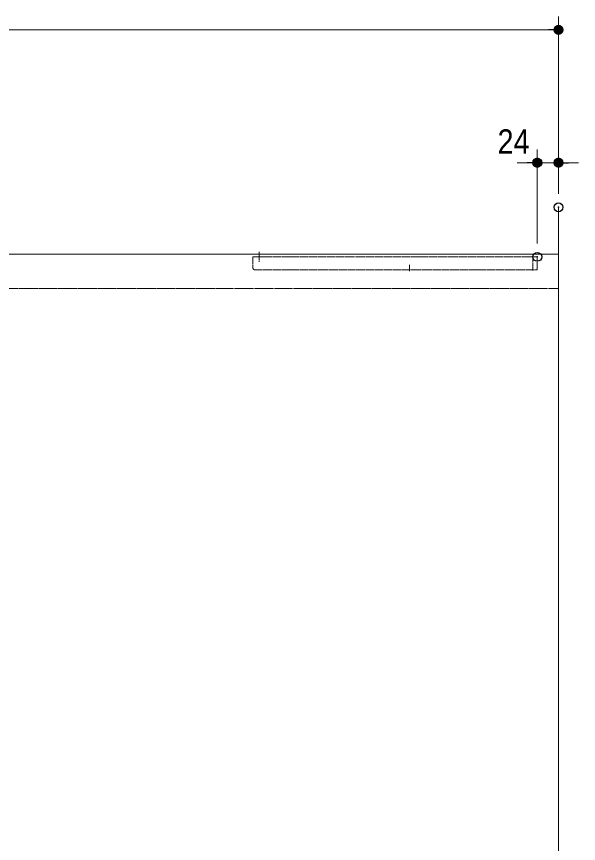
# Model space of a CAD drawing. Units: millimetres, scale not verified. Extents: x -4547 to 4547, y -2284 to 2284.
# Drawn here: x -1472 to -837, y 0 to 934 of the extents above; entities that cross this region are included whole.
import ezdxf
from ezdxf.enums import TextEntityAlignment as Align

# ---------------------------------------------------------------- set-up
doc = ezdxf.new("R2010")
doc.units = ezdxf.units.MM
doc.header["$LTSCALE"] = 20
doc.header["$PDMODE"] = 32
doc.header["$PDSIZE"] = 10
for name, pattern in [('USER1', [10.5, 8, -0.5, 0.5, -0.5, 0.5, -0.5]), ('USER2', [1.11, 0.71, -0.4]), ('USER3', [2.91, 1.76, -0.4, 0.35, -0.4])]:
    doc.linetypes.add(name, pattern=pattern)
for name, color, linetype, lineweight in [('0-1_3一般', 7, 'Continuous', 15), ('0-2_2寸法-1', 7, 'Continuous', 15), ('0-3_0', 7, 'Continuous', 25), ('0-5_2寸法-2', 7, 'Continuous', 15)]:
    doc.layers.add(name, color=color, linetype=linetype, lineweight=lineweight)
doc.layers.add('0-4_Defpoints', color=7, linetype='Continuous')
doc.styles.add('ＭＳ Ｐゴシック', font='')
doc.styles.get('ＭＳ Ｐゴシック').set_extended_font_data('MS PGothic')

# ---------------------------------------------------------------- blocks, each defined once
blk = doc.blocks.new('グループ-15')
at = {"layer": '0-1_3一般', "linetype": 'USER1'}
for p, q in [((2858, 13358.7), (2858, 13135.1)), ((9038, 13274), (9038, 12936.4)), ((3038, 13243.7), (2998, 13243.7)), ((8988, 13243.7), (3038, 13243.7)), ((9138, 13243.7), (8988, 13243.7)), ((9138, 12953.7), (9138, 13243.7)), ((2758, 12953.7), (6560, 12953.7)), ((6560, 12953.7), (9138, 12953.7))]:
    blk.add_line(p, q, dxfattribs=at)
at = {"layer": '0-1_3一般', "linetype": 'USER3'}
blk.add_line((6252.1, 12923.7), (6252.1, 13065.7), dxfattribs=at)
at = {"layer": '0-1_3一般', "linetype": 'USER1'}
blk.add_lwpolyline([(3038, 13243.7), (3058, 13243.7), (2718, 13243.7), (2718, 12993.7)], dxfattribs=at)
blk.add_arc((2758, 12993.7), 40, 180, 270, dxfattribs=at)
blk = doc.blocks.new('グループ-23')
at = {"layer": '0-1_3一般', "linetype": 'USER2'}
for p, q in [((9618, 13303.7), (-55162, 13303.7)), ((9618, 12533.7), (9618, 13303.7)), ((-55162, 12533.7), (9618, 12533.7))]:
    blk.add_line(p, q, dxfattribs=at)
blk = doc.blocks.new('グループ-24')
at = {"layer": '0-1_3一般'}
for p, q in [((9618, 13303.7), (9618, 14363.7)), ((9618, -33696.3), (9618, 13303.7))]:
    blk.add_line(p, q, dxfattribs=at)
blk.add_lwpolyline([(9618, 14363.7), (9618, 13303.7), (-55162, 13303.7), (-55162, 14363.7)], dxfattribs=at)
blk = doc.blocks.new('グループ-28')
at = {"layer": '0-1_3一般'}
for name in ['グループ-24', 'グループ-23', 'グループ-15']:
    blk.add_blockref(name, (0, 0), dxfattribs=at)
blk = doc.blocks.new('_Dot')
at = {"layer": '0-3_0'}
blk.add_line((-10, 0), (-20, 0), dxfattribs=at)
for points in [[(0, 0), (-10, 0), (-9.92, 1.25)], [(0, 0), (-9.92, -1.25), (-10, 0)], [(0, 0), (-9.92, 1.25), (-9.69, 2.49)], [(0, 0), (-9.69, -2.49), (-9.92, -1.25)], [(0, 0), (-9.69, 2.49), (-9.3, 3.68)], [(0, 0), (-9.3, -3.68), (-9.69, -2.49)], [(0, 0), (-9.3, 3.68), (-8.76, 4.82)], [(0, 0), (-8.76, -4.82), (-9.3, -3.68)], [(0, 0), (-8.76, 4.82), (-8.09, 5.88)], [(0, 0), (-8.09, -5.88), (-8.76, -4.82)], [(0, 0), (-8.09, 5.88), (-7.29, 6.85)], [(0, 0), (-7.29, -6.85), (-8.09, -5.88)], [(0, 0), (-7.29, 6.85), (-6.37, 7.71)], [(0, 0), (-6.37, -7.71), (-7.29, -6.85)], [(0, 0), (-6.37, 7.71), (-5.36, 8.44)], [(0, 0), (-5.36, -8.44), (-6.37, -7.71)], [(0, 0), (-5.36, 8.44), (-4.26, 9.05)], [(0, 0), (-4.26, -9.05), (-5.36, -8.44)], [(0, 0), (-4.26, 9.05), (-3.09, 9.51)], [(0, 0), (-3.09, -9.51), (-4.26, -9.05)], [(0, 0), (-3.09, 9.51), (-1.87, 9.82)], [(0, 0), (-1.87, -9.82), (-3.09, -9.51)], [(0, 0), (-1.87, 9.82), (-0.63, 9.98)], [(0, 0), (-0.63, -9.98), (-1.87, -9.82)], [(0, 0), (-0.63, 9.98), (0.63, 9.98)], [(0, 0), (0.63, -9.98), (-0.63, -9.98)], [(0, 0), (0.63, 9.98), (1.87, 9.82)], [(0, 0), (1.87, 9.82), (3.09, 9.51)], [(0, 0), (3.09, 9.51), (4.26, 9.05)], [(0, 0), (4.26, 9.05), (5.36, 8.44)], [(0, 0), (5.36, 8.44), (6.37, 7.71)], [(0, 0), (6.37, 7.71), (7.29, 6.85)], [(0, 0), (7.29, 6.85), (8.09, 5.88)], [(0, 0), (8.09, 5.88), (8.76, 4.82)], [(0, 0), (8.76, 4.82), (9.3, 3.68)], [(0, 0), (9.3, 3.68), (9.69, 2.49)], [(0, 0), (9.69, 2.49), (9.92, 1.25)], [(0, 0), (9.92, 1.25), (10, 0)], [(0, 0), (1.87, -9.82), (0.63, -9.98)], [(0, 0), (3.09, -9.51), (1.87, -9.82)], [(0, 0), (4.26, -9.05), (3.09, -9.51)], [(0, 0), (5.36, -8.44), (4.26, -9.05)], [(0, 0), (6.37, -7.71), (5.36, -8.44)], [(0, 0), (7.29, -6.85), (6.37, -7.71)], [(0, 0), (8.09, -5.88), (7.29, -6.85)], [(0, 0), (8.76, -4.82), (8.09, -5.88)], [(0, 0), (9.3, -3.68), (8.76, -4.82)], [(0, 0), (9.69, -2.49), (9.3, -3.68)], [(0, 0), (9.92, -1.25), (9.69, -2.49)], [(0, 0), (10, 0), (9.92, -1.25)]]:
    blk.add_solid(points, dxfattribs=at)

msp = doc.modelspace()

# ---------------------------------------------------------------- linework, layer by layer
at = {"layer": '0-2_2寸法-1'}
for p, q in [((-859.72, 783.52), (-859.72, 933.52)), ((-4087.47, 918.52), (-870.98, 918.52))]:
    msp.add_line(p, q, dxfattribs=at)
at = {"layer": '0-4_Defpoints'}
for p in [(-859.72, 918.52), (-883.72, 768.52), (-859.72, 768.52), (-859.72, 718.19), (-883.72, 662.19)]:
    msp.add_point(p, dxfattribs=at)
at = {"layer": '0-5_2寸法-2'}
for p, q in [((-883.72, 677.19), (-883.72, 783.52)), ((-859.72, 733.19), (-859.72, 783.52)), ((-894.98, 768.52), (-906.23, 768.52)), ((-859.72, 768.52), (-883.72, 768.52)), ((-848.47, 768.52), (-837.21, 768.52))]:
    msp.add_line(p, q, dxfattribs=at)

# ---------------------------------------------------------------- block references
at = {"layer": '0-1_3一般', "xscale": 0.05, "yscale": 0.05}
msp.add_blockref('グループ-28', (-1340.62, 0), dxfattribs=at)
at = {"layer": '0-2_2寸法-1', "xscale": 0.5627563, "yscale": 0.5627563}
msp.add_blockref('_Dot', (-859.72, 918.52), dxfattribs=at)
at = {"layer": '0-5_2寸法-2', "xscale": 0.5627563, "yscale": 0.5627563}
msp.add_blockref('_Dot', (-883.72, 768.52), dxfattribs=at)
at = {"layer": '0-5_2寸法-2', "xscale": 0.5627563, "yscale": 0.5627563, "rotation": 180}
msp.add_blockref('_Dot', (-859.72, 768.52), dxfattribs=at)

# ---------------------------------------------------------------- texts
at = {"layer": '0-5_2寸法-2', "style": 'ＭＳ Ｐゴシック', "width": 0.9}
msp.add_text('24', height=27.57, dxfattribs=at).set_placement((-928.54, 770.38), align=Align.BOTTOM_LEFT)

doc.saveas('drawing.dxf')
